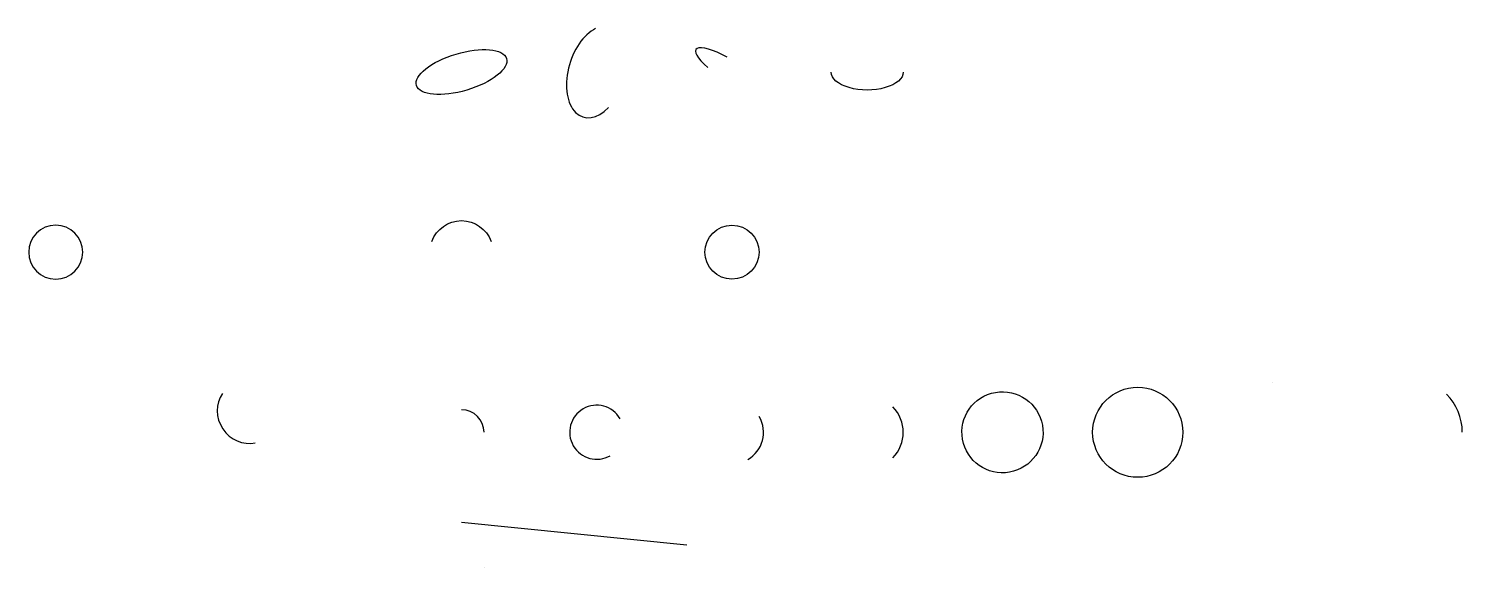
# Model space of a CAD drawing. Header units: millimetres. Extents: x -96 to 222, y -30 to 90.
import ezdxf

# ---------------------------------------------------------------- set-up
doc = ezdxf.new("R2010")
doc.units = ezdxf.units.MM

msp = doc.modelspace()

# ---------------------------------------------------------------- linework, layer by layer
for p, q in [((0, -20), (50, -25, 3)), ((5, -30), (5, -30))]:
    msp.add_line(p, q)
at = {"extrusion": (0, 0, -1)}
msp.add_circle((90, 40), 6, dxfattribs=at)
for centre, radius in [((60, 40), 6), ((120, 40), 1e-13)]:
    msp.add_circle(centre, radius)
msp.add_arc((0, 40), 7, 20, 160, dxfattribs=at)
for centre, radius, start, end in [((150, 0), 10, 0, 360), ((180, 0), 11, 90, 90.0000001), ((120, 0), 9, 10, 370), ((210, 0), 12, 720, 45), ((0, 0), 5, 0, 90), ((30, 0), 6, 30, 300), ((60, 0), 7, 300, 30), ((90, 0), 8, -45, 45)]:
    msp.add_arc(centre, radius, start, end)
at = {"extrusion": (0.3, 0.2, 0.9)}
msp.add_arc((30, 40), 7, 20, 160, dxfattribs=at)
for centre, major_axis, ratio, start_param, end_param in [((30, 80), (3, 10), 0.6, 0.5, 4), ((60, 80), (-8, 5), 0.25, 5, 1)]:
    msp.add_ellipse(centre, major_axis=major_axis, ratio=ratio, start_param=start_param, end_param=end_param)
msp.add_ellipse((0, 80), major_axis=(10, 3), ratio=0.4)
at = {"extrusion": (0, 0, -1)}
msp.add_ellipse((90, 80), major_axis=(8, 0), ratio=0.5, start_param=0, end_param=3.141593, dxfattribs=at)

doc.saveas('drawing.dxf')
